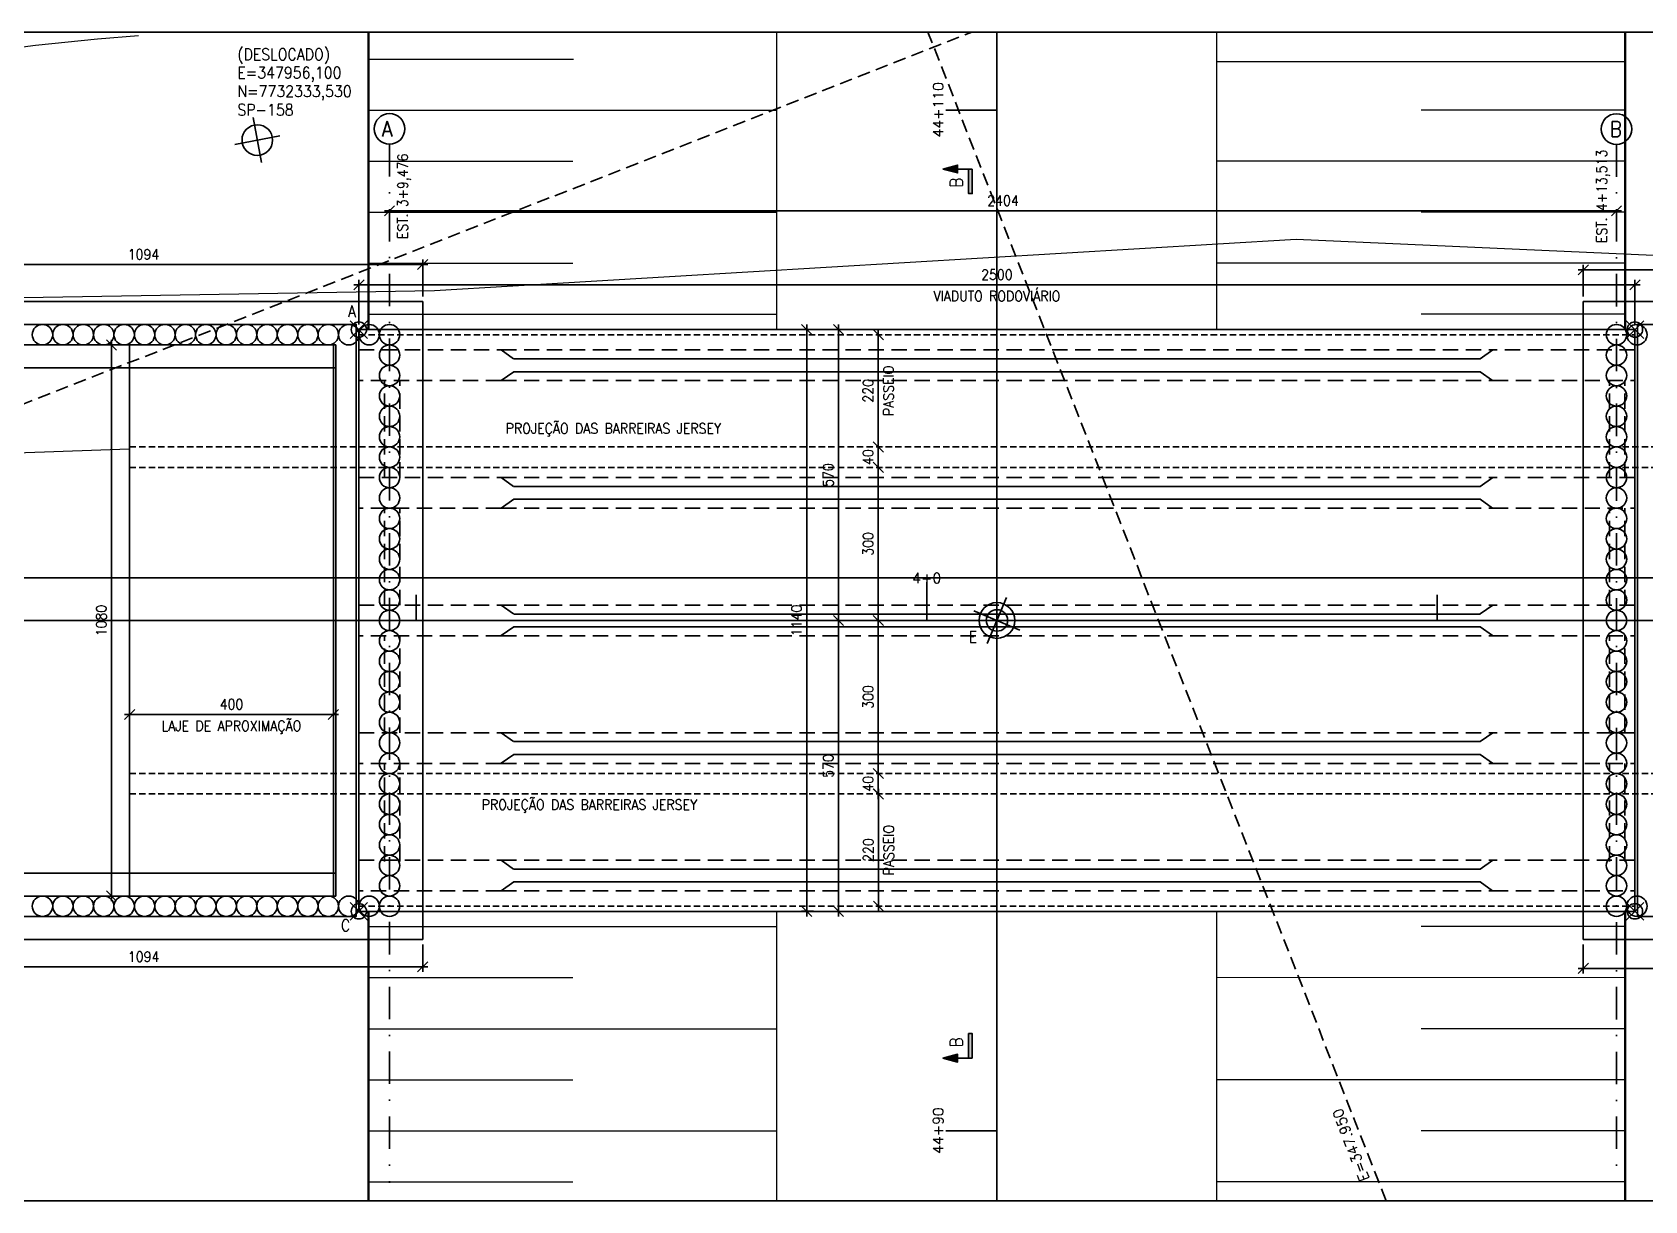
# Model space of a CAD drawing. Header units: millimetres. Extents: x 2500 to 83100, y 8270 to 58400.
# Drawn here: x 22981 to 54573, y 35502 to 58400 of the extents above; entities that cross this region are included whole.
import ezdxf
from ezdxf.enums import TextEntityAlignment as Align

# ---------------------------------------------------------------- set-up
doc = ezdxf.new("R2010")
doc.units = ezdxf.units.MM
for name, pattern in [('CONTINUO', [0]), ('DASHDOT', [25.4, 12.7, -6.35, 0, -6.35]), ('DASHED2', [0.375, 0.25, -0.125])]:
    doc.linetypes.add(name, pattern=pattern)
for name, color, linetype in [('04', 4, 'Continuous'), ('07', 7, 'Continuous'), ('08', 8, 'Continuous'), ('aux_lines', 30, 'Continuous'), ('BEST', 2, 'Continuous'), ('BFE', 7, 'Continuous'), ('Cortes_05', 5, 'Continuous'), ('COTAS_07', 7, 'Continuous'), ('Eixo_04', 4, 'Continuous'), ('Eixo_05', 5, 'Continuous'), ('Eixo_08', 8, 'Continuous'), ('EST-CONC_04', 4, 'Continuous'), ('EST-CONC_05', 5, 'Continuous'), ('ESTACAS_08', 8, 'Continuous'), ('Locação_03', 3, 'Continuous'), ('MISCELANEAID_03', 3, 'Continuous'), ('Notas_03', 3, 'Continuous'), ('R-100', 4, 'Continuous'), ('SPT_04', 4, 'Continuous'), ('SPT_05', 5, 'Continuous'), ('VMA', 8, 'Continuous'), ('VR80', 2, 'Continuous')]:
    doc.layers.add(name, color=color, linetype=linetype)
for name, color, linetype, lineweight in [('BBOP', 7, 'Continuous', 20), ('BCO', 3, 'Continuous', 30), ('BHARCO', 8, 'Continuous', 9), ('VCAES', 36, 'Continuous', 20), ('VCI_MDT_VFLS', 8, 'Continuous', 15)]:
    doc.layers.add(name, color=color, linetype=linetype, lineweight=lineweight)
doc.styles.add('R 1.20 (1-75)', font='romans.shx', dxfattribs={"width": 0.9, "height": 180})
doc.styles.add('R 1.5 (1-100)', font='romans.shx', dxfattribs={"width": 0.9, "height": 300})
doc.styles.add('R 1.50 (1-75)', font='romans.shx', dxfattribs={"width": 0.9, "height": 225})
doc.styles.add('R100', font='simplex.shx', dxfattribs={"height": 2.5})
doc.styles.add('R80', font='simplex.shx')
doc.styles.add('Romans', font='romans.shx', dxfattribs={"width": 0.9, "height": 200})
doc.dimstyles.new('C 1-100 (1-100)', dxfattribs={"dimscale": 100, "dimtxt": 200, "dimasz": 2, "dimexe": 1, "dimexo": 1, "dimgap": 1, "dimtad": 1, "dimdec": 0, "dimlfac": 0.1, "dimzin": 0, "dimdsep": 46, "dimtxsty": 'Romans', "dimblk1": 'OBLIQUE', "dimblk2": 'OBLIQUE', "dimsah": 1, "dimcen": 2, "dimdle": 1, "dimclrd": 7, "dimclre": 7, "dimclrt": 2, "dimazin": 2, "dimtfac": 1, "dimtdec": 0, "dimtmove": 0, "dimatfit": 3, "dimfxl": 0, "dimfrac": 1, "dimarcsym": 0})

# ---------------------------------------------------------------- blocks, each defined once
blk = doc.blocks.new('A$C75914521')
at = {"layer": '08', "color": 252, "linetype": 'DASHED2', "ltscale": 1200}
for p, q in [((-1251, -1600), (-1251, -900)), ((-1251, -4100), (-1251, -3400)), ((-1251, -6600), (-1251, -5900)), ((-1251, -9100), (-1251, -8400)), ((-1251, -11600), (-1251, -10900))]:
    blk.add_line(p, q, dxfattribs=at)
at = {"layer": '08', "linetype": 'DASHED2', "ltscale": 1200}
for p, q in [((1534, -950), (-1251, -950)), ((-1251, -950), (-1251, -1550)), ((1784, -1125), (1534, -950)), ((20964, -950), (1534, -950)), ((20714, -1125), (20964, -950)), ((20964, -950), (23749, -950)), ((23749, -950), (23749, -1550)), ((-1251, -1550), (1534, -1550)), ((-1051, -1525), (-1051, -3450)), ((-751, -1525), (-751, -3450)), ((1534, -1550), (1784, -1375)), ((20964, -1550), (1534, -1550)), ((20964, -1550), (20714, -1375)), ((23749, -1550), (20964, -1550)), ((22949, -1525), (22949, -3450)), ((23249, -1525), (23249, -3450)), ((1534, -3450), (-1251, -3450)), ((-1251, -3450), (-1251, -4050)), ((1784, -3625), (1534, -3450)), ((20964, -3450), (1534, -3450)), ((20714, -3625), (20964, -3450)), ((20964, -3450), (23749, -3450)), ((23749, -3450), (23749, -4050)), ((-1251, -4050), (1534, -4050)), ((-1051, -4050), (-1051, -5950)), ((-751, -4050), (-751, -5950)), ((1534, -4050), (1784, -3875)), ((20964, -4050), (1534, -4050)), ((20964, -4050), (20714, -3875)), ((23749, -4050), (20964, -4050)), ((22949, -4050), (22949, -5950)), ((23249, -4050), (23249, -5950)), ((1534, -5950), (-1251, -5950)), ((-1251, -5950), (-1251, -6550)), ((1784, -6125), (1534, -5950)), ((20964, -5950), (1534, -5950)), ((20714, -6125), (20964, -5950)), ((20964, -5950), (23749, -5950)), ((23749, -5950), (23749, -6550)), ((-1251, -6550), (1534, -6550)), ((-1051, -6550), (-1051, -8450)), ((-751, -6550), (-751, -8450)), ((1534, -6550), (1784, -6375)), ((20964, -6550), (1534, -6550)), ((20964, -6550), (20714, -6375)), ((23749, -6550), (20964, -6550)), ((22949, -6550), (22949, -8450)), ((23249, -6550), (23249, -8450)), ((1534, -8450), (-1251, -8450)), ((-1251, -8450), (-1251, -9050)), ((1784, -8625), (1534, -8450)), ((20964, -8450), (1534, -8450)), ((20714, -8625), (20964, -8450)), ((20964, -8450), (23749, -8450)), ((23749, -8450), (23749, -9050)), ((-1251, -9050), (1534, -9050)), ((-1051, -9050), (-1051, -10950)), ((-751, -9050), (-751, -10950)), ((1534, -9050), (1784, -8875)), ((20964, -9050), (1534, -9050)), ((20964, -9050), (20714, -8875)), ((23749, -9050), (20964, -9050)), ((22949, -9050), (22949, -10950)), ((23249, -9050), (23249, -10950)), ((1534, -10950), (-1251, -10950)), ((-1251, -10950), (-1251, -11550)), ((1784, -11125), (1534, -10950)), ((20964, -10950), (1534, -10950)), ((20714, -11125), (20964, -10950)), ((20964, -10950), (23749, -10950)), ((23749, -10950), (23749, -11550)), ((-1251, -11550), (1534, -11550)), ((1534, -11550), (1784, -11375)), ((20964, -11550), (1534, -11550)), ((20964, -11550), (20714, -11375)), ((23749, -11550), (20964, -11550))]:
    blk.add_line(p, q, dxfattribs=at)
at = {"layer": '08', "linetype": 'Continuous', "ltscale": 1200}
for p, q in [((11249, -1125), (1784, -1125)), ((11249, -1125), (20714, -1125)), ((1784, -1375), (11249, -1375)), ((20714, -1375), (11249, -1375)), ((11249, -3625), (1784, -3625)), ((11249, -3625), (20714, -3625)), ((1784, -3875), (11249, -3875)), ((20714, -3875), (11249, -3875)), ((11249, -6125), (1784, -6125)), ((11249, -6125), (20714, -6125)), ((1784, -6375), (11249, -6375)), ((20714, -6375), (11249, -6375)), ((11249, -8625), (1784, -8625)), ((11249, -8625), (20714, -8625)), ((1784, -8875), (11249, -8875)), ((20714, -8875), (11249, -8875)), ((11249, -11125), (1784, -11125)), ((11249, -11125), (20714, -11125)), ((1784, -11375), (11249, -11375)), ((20714, -11375), (11249, -11375))]:
    blk.add_line(p, q, dxfattribs=at)
blk = doc.blocks.new('_Oblique')
at = {"color": 0, "linetype": 'ByBlock', "lineweight": -2}
blk.add_line((-0.5, -0.5), (0.5, 0.5), dxfattribs=at)
blk = doc.blocks.new('*D80')
at = {"layer": 'COTAS_07', "color": 7, "linetype": 'ByBlock', "lineweight": -2, "transparency": 16777216}
for p, q in [((19696, 40524), (19696, 39985)), ((30631, 40524), (30631, 39985)), ((19596, 40085), (30731, 40085))]:
    blk.add_line(p, q, dxfattribs=at)
at = {"layer": 'COTAS_07', "color": 7, "lineweight": -2, "transparency": 16777216, "xscale": 200, "yscale": 200, "zscale": 200, "rotation": 180}
blk.add_blockref('_Oblique', (19696, 40085), dxfattribs=at)
at = {"layer": 'COTAS_07', "color": 7, "lineweight": -2, "transparency": 16777216, "xscale": 200, "yscale": 200, "zscale": 200}
blk.add_blockref('_Oblique', (30631, 40085), dxfattribs=at)
at = {"layer": 'COTAS_07', "color": 2, "transparency": 16777216, "insert": (25164, 40285), "char_height": 200, "attachment_point": 5, "style": 'Romans'}
blk.add_mtext('1094', dxfattribs=at)
blk = doc.blocks.new('*D82')
at = {"layer": 'COTAS_07', "color": 7, "linetype": 'ByBlock', "lineweight": -2, "transparency": 16777216}
for p, q in [((19590, 53848), (30731, 53848)), ((19690, 53224), (19690, 53948)), ((30631, 53224), (30631, 53948))]:
    blk.add_line(p, q, dxfattribs=at)
at = {"layer": 'COTAS_07', "color": 7, "lineweight": -2, "transparency": 16777216, "xscale": 200, "yscale": 200, "zscale": 200, "rotation": 180}
blk.add_blockref('_Oblique', (19690, 53848), dxfattribs=at)
at = {"layer": 'COTAS_07', "color": 7, "lineweight": -2, "transparency": 16777216, "xscale": 200, "yscale": 200, "zscale": 200}
blk.add_blockref('_Oblique', (30631, 53848), dxfattribs=at)
at = {"layer": 'COTAS_07', "color": 2, "transparency": 16777216, "insert": (25161, 54048), "char_height": 200, "attachment_point": 5, "style": 'Romans'}
blk.add_mtext('1094', dxfattribs=at)
blk = doc.blocks.new('*D83')
at = {"layer": 'COTAS_07', "color": 7, "linetype": 'ByBlock', "lineweight": -2, "transparency": 16777216}
for p, q in [((53369, 40524), (53369, 39956)), ((61070, 40524), (61070, 39956)), ((53269, 40056), (61170, 40056))]:
    blk.add_line(p, q, dxfattribs=at)
at = {"layer": 'COTAS_07', "color": 7, "lineweight": -2, "transparency": 16777216, "xscale": 200, "yscale": 200, "zscale": 200, "rotation": 180}
blk.add_blockref('_Oblique', (53369, 40056), dxfattribs=at)
at = {"layer": 'COTAS_07', "color": 7, "lineweight": -2, "transparency": 16777216, "xscale": 200, "yscale": 200, "zscale": 200}
blk.add_blockref('_Oblique', (61070, 40056), dxfattribs=at)
at = {"layer": 'COTAS_07', "color": 2, "transparency": 16777216, "insert": (57219, 40256), "char_height": 200, "attachment_point": 5, "style": 'Romans'}
blk.add_mtext('770', dxfattribs=at)
blk = doc.blocks.new('*D85')
at = {"layer": 'COTAS_07', "color": 7, "linetype": 'ByBlock', "lineweight": -2, "transparency": 16777216}
for p, q in [((53269, 53743), (61170, 53743)), ((53369, 53224), (53369, 53843)), ((61070, 53224), (61070, 53843))]:
    blk.add_line(p, q, dxfattribs=at)
at = {"layer": 'COTAS_07', "color": 7, "lineweight": -2, "transparency": 16777216, "xscale": 200, "yscale": 200, "zscale": 200, "rotation": 180}
blk.add_blockref('_Oblique', (53369, 53743), dxfattribs=at)
at = {"layer": 'COTAS_07', "color": 7, "lineweight": -2, "transparency": 16777216, "xscale": 200, "yscale": 200, "zscale": 200}
blk.add_blockref('_Oblique', (61070, 53743), dxfattribs=at)
at = {"layer": 'COTAS_07', "color": 2, "transparency": 16777216, "insert": (57219, 53943), "char_height": 200, "attachment_point": 5, "style": 'Romans'}
blk.add_mtext('770', dxfattribs=at)
blk = doc.blocks.new('*D59')
at = {"layer": 'COTAS_07', "color": 7, "linetype": 'ByBlock', "lineweight": -2, "transparency": 16777216}
for p, q in [((38288, 52574), (38055, 52574)), ((38155, 52674), (38155, 41074)), ((38288, 41174), (38055, 41174))]:
    blk.add_line(p, q, dxfattribs=at)
at = {"layer": 'COTAS_07', "color": 7, "lineweight": -2, "transparency": 16777216, "xscale": 200, "yscale": 200, "zscale": 200}
for p, rotation in [((38155, 52574), 90), ((38155, 41174), 270)]:
    blk.add_blockref('_Oblique', p, dxfattribs=dict(at, rotation=rotation))
at = {"layer": 'COTAS_07', "color": 2, "transparency": 16777216, "insert": (37955, 46874), "char_height": 200, "attachment_point": 5, "rotation": 90, "style": 'Romans'}
blk.add_mtext('1140', dxfattribs=at)
blk = doc.blocks.new('*D87')
at = {"layer": 'COTAS_07', "color": 7, "linetype": 'ByBlock', "lineweight": -2, "transparency": 16777216}
for p, q in [((39557, 52574), (39557, 50174)), ((39657, 52474), (39657, 52474)), ((39657, 50274), (39657, 50274))]:
    blk.add_line(p, q, dxfattribs=at)
at = {"layer": 'COTAS_07', "color": 7, "lineweight": -2, "transparency": 16777216, "xscale": 200, "yscale": 200, "zscale": 200}
for p, rotation in [((39557, 52474), 90), ((39557, 50274), 270)]:
    blk.add_blockref('_Oblique', p, dxfattribs=dict(at, rotation=rotation))
at = {"layer": 'COTAS_07', "color": 2, "transparency": 16777216, "char_height": 200, "attachment_point": 5, "rotation": 90, "style": 'Romans'}
for s, insert in [('PASSEIO', (39757, 51374)), ('220', (39357, 51374))]:
    blk.add_mtext(s, dxfattribs=dict(at, insert=insert))
blk = doc.blocks.new('*D88')
at = {"layer": 'COTAS_07', "color": 7, "linetype": 'ByBlock', "lineweight": -2, "transparency": 16777216}
for p, q in [((39557, 49974), (39557, 46773)), ((39657, 49874), (39657, 49874)), ((39657, 46873), (39657, 46873))]:
    blk.add_line(p, q, dxfattribs=at)
at = {"layer": 'COTAS_07', "color": 7, "lineweight": -2, "transparency": 16777216, "xscale": 200, "yscale": 200, "zscale": 200}
for p, rotation in [((39557, 49874), 90), ((39557, 46873), 270)]:
    blk.add_blockref('_Oblique', p, dxfattribs=dict(at, rotation=rotation))
at = {"layer": 'COTAS_07', "color": 2, "transparency": 16777216, "insert": (39357, 48373), "char_height": 200, "attachment_point": 5, "rotation": 90, "style": 'Romans'}
blk.add_mtext('300', dxfattribs=at)
blk = doc.blocks.new('*D89')
at = {"layer": 'COTAS_07', "color": 7, "linetype": 'ByBlock', "lineweight": -2, "transparency": 16777216}
for p, q in [((39557, 46973), (39557, 43774)), ((39657, 46873), (39657, 46873)), ((39461, 43874), (39457, 43874))]:
    blk.add_line(p, q, dxfattribs=at)
at = {"layer": 'COTAS_07', "color": 7, "lineweight": -2, "transparency": 16777216, "xscale": 200, "yscale": 200, "zscale": 200}
for p, rotation in [((39557, 46873), 90), ((39557, 43874), 270)]:
    blk.add_blockref('_Oblique', p, dxfattribs=dict(at, rotation=rotation))
at = {"layer": 'COTAS_07', "color": 2, "transparency": 16777216, "insert": (39357, 45373), "char_height": 200, "attachment_point": 5, "rotation": 90, "style": 'Romans'}
blk.add_mtext('300', dxfattribs=at)
blk = doc.blocks.new('*D90')
at = {"layer": 'COTAS_07', "color": 7, "linetype": 'ByBlock', "lineweight": -2, "transparency": 16777216}
for p, q in [((39561, 43574), (39561, 41174)), ((39661, 43474), (39661, 43474)), ((39657, 41274), (39661, 41274))]:
    blk.add_line(p, q, dxfattribs=at)
at = {"layer": 'COTAS_07', "color": 7, "lineweight": -2, "transparency": 16777216, "xscale": 200, "yscale": 200, "zscale": 200}
for p, rotation in [((39561, 43474), 90), ((39561, 41274), 270)]:
    blk.add_blockref('_Oblique', p, dxfattribs=dict(at, rotation=rotation))
at = {"layer": 'COTAS_07', "color": 2, "transparency": 16777216, "char_height": 200, "attachment_point": 5, "rotation": 90, "style": 'Romans'}
for s, insert in [('PASSEIO', (39761, 42374)), ('220', (39361, 42374))]:
    blk.add_mtext(s, dxfattribs=dict(at, insert=insert))
blk = doc.blocks.new('*D60')
at = {"layer": 'COTAS_07', "color": 7, "linetype": 'ByBlock', "lineweight": -2, "transparency": 16777216}
for p, q in [((39557, 43974), (39557, 43374)), ((39657, 43874), (39657, 43874)), ((39657, 43474), (39657, 43474))]:
    blk.add_line(p, q, dxfattribs=at)
at = {"layer": 'COTAS_07', "color": 7, "lineweight": -2, "transparency": 16777216, "xscale": 200, "yscale": 200, "zscale": 200}
for p, rotation in [((39557, 43874), 90), ((39557, 43474), 270)]:
    blk.add_blockref('_Oblique', p, dxfattribs=dict(at, rotation=rotation))
at = {"layer": 'COTAS_07', "color": 2, "transparency": 16777216, "insert": (39357, 43674), "char_height": 200, "attachment_point": 5, "rotation": 90, "style": 'Romans'}
blk.add_mtext('40', dxfattribs=at)
blk = doc.blocks.new('*D61')
at = {"layer": 'COTAS_07', "color": 7, "linetype": 'ByBlock', "lineweight": -2, "transparency": 16777216}
for p, q in [((39457, 50274), (39457, 50274)), ((39557, 50374), (39557, 49774)), ((39457, 49874), (39457, 49874))]:
    blk.add_line(p, q, dxfattribs=at)
at = {"layer": 'COTAS_07', "color": 7, "lineweight": -2, "transparency": 16777216, "xscale": 200, "yscale": 200, "zscale": 200}
for p, rotation in [((39557, 50274), 90), ((39557, 49874), 270)]:
    blk.add_blockref('_Oblique', p, dxfattribs=dict(at, rotation=rotation))
at = {"layer": 'COTAS_07', "color": 2, "transparency": 16777216, "insert": (39357, 50074), "char_height": 200, "attachment_point": 5, "rotation": 90, "style": 'Romans'}
blk.add_mtext('40', dxfattribs=at)
blk = doc.blocks.new('*D91')
at = {"layer": 'COTAS_07', "color": 7, "linetype": 'ByBlock', "lineweight": -2, "transparency": 16777216}
for p, q in [((38776, 52674), (38776, 46773)), ((38876, 52574), (38876, 52574)), ((38876, 46873), (38876, 46873))]:
    blk.add_line(p, q, dxfattribs=at)
at = {"layer": 'COTAS_07', "color": 7, "lineweight": -2, "transparency": 16777216, "xscale": 200, "yscale": 200, "zscale": 200}
for p, rotation in [((38776, 52574), 90), ((38776, 46873), 270)]:
    blk.add_blockref('_Oblique', p, dxfattribs=dict(at, rotation=rotation))
at = {"layer": 'COTAS_07', "color": 2, "transparency": 16777216, "insert": (38576, 49723), "char_height": 200, "attachment_point": 5, "rotation": 90, "style": 'Romans'}
blk.add_mtext('570', dxfattribs=at)
blk = doc.blocks.new('*D92')
at = {"layer": 'COTAS_07', "color": 7, "linetype": 'ByBlock', "lineweight": -2, "transparency": 16777216}
for p, q in [((38776, 46973), (38776, 41074)), ((38876, 46873), (38876, 46873)), ((38876, 41174), (38876, 41174))]:
    blk.add_line(p, q, dxfattribs=at)
at = {"layer": 'COTAS_07', "color": 7, "lineweight": -2, "transparency": 16777216, "xscale": 200, "yscale": 200, "zscale": 200}
for p, rotation in [((38776, 46873), 90), ((38776, 41174), 270)]:
    blk.add_blockref('_Oblique', p, dxfattribs=dict(at, rotation=rotation))
at = {"layer": 'COTAS_07', "color": 2, "transparency": 16777216, "insert": (38576, 44023), "char_height": 200, "attachment_point": 5, "rotation": 90, "style": 'Romans'}
blk.add_mtext('570', dxfattribs=at)
blk = doc.blocks.new('*U21')
at = {"layer": 'Cortes_05'}
h = blk.add_hatch(color=256, dxfattribs=at)
h.dxf.hatch_style = 1
h.paths.add_polyline_path([(270, 300), (126, 339), (126, 261)])
h = blk.add_hatch(color=256, dxfattribs=at)
h.dxf.hatch_style = 1
h.paths.add_polyline_path([(18, 300), (-18, 300), (-18, 60), (18, 60)])
h = blk.add_hatch(color=256, dxfattribs=at)
h.dxf.hatch_style = 1
h.paths.add_polyline_path([(18, -8411), (-18, -8411), (-18, -8171), (18, -8171)])
h = blk.add_hatch(color=256, dxfattribs=at)
h.dxf.hatch_style = 1
h.paths.add_polyline_path([(270, -8411), (126, -8450), (126, -8373)])
for p, q in [((18, 300), (126, 300)), ((18, -8411), (126, -8411))]:
    blk.add_line(p, q, dxfattribs=at)
for points in [[(270, 300), (126, 261), (126, 339)], [(-18, 300), (-18, 60), (18, 60), (18, 300)], [(-18, -8411), (-18, -8171), (18, -8171), (18, -8411)], [(270, -8411), (126, -8373), (126, -8450)]]:
    blk.add_lwpolyline(points, close=True, dxfattribs=at)
at = {"layer": 'Cortes_05', "style": 'R 1.20 (1-75)', "width": 0.9, "flags": 12}
for tag, rotation, p in [('M', 272.2143, (138, 144)), ('S', 270.5572, (138, -8279))]:
    blk.add_attdef(tag, text='', height=120, rotation=rotation, dxfattribs=at).set_placement(p, align=Align.MIDDLE_CENTER)
blk = doc.blocks.new('*D62')
at = {"layer": 'COTAS_07', "color": 7, "linetype": 'ByBlock', "lineweight": -2, "transparency": 16777216}
for p, q in [((29981, 55001), (29981, 55001)), ((54119, 54901), (29881, 54901))]:
    blk.add_line(p, q, dxfattribs=at)
at = {"layer": 'COTAS_07', "color": 7, "lineweight": -2, "transparency": 16777216, "xscale": 200, "yscale": 200, "zscale": 200, "rotation": 180}
blk.add_blockref('_Oblique', (29981, 54901), dxfattribs=at)
at = {"layer": 'COTAS_07', "color": 7, "lineweight": -2, "transparency": 16777216, "xscale": 200, "yscale": 200, "zscale": 200}
blk.add_blockref('_Oblique', (54019, 54901), dxfattribs=at)
at = {"layer": 'COTAS_07', "color": 2, "transparency": 16777216, "insert": (42000, 55101), "char_height": 200, "attachment_point": 5, "style": 'Romans'}
blk.add_mtext('2404', dxfattribs=at)
blk = doc.blocks.new('*D63')
at = {"layer": 'COTAS_07', "color": 7, "linetype": 'ByBlock', "lineweight": -2, "transparency": 16777216}
for p, q in [((29281, 53450), (54481, 53450)), ((29381, 52674), (29381, 53550)), ((54381, 52674), (54381, 53550))]:
    blk.add_line(p, q, dxfattribs=at)
at = {"layer": 'COTAS_07', "color": 7, "lineweight": -2, "transparency": 16777216, "xscale": 200, "yscale": 200, "zscale": 200, "rotation": 180}
blk.add_blockref('_Oblique', (29381, 53450), dxfattribs=at)
at = {"layer": 'COTAS_07', "color": 7, "lineweight": -2, "transparency": 16777216, "xscale": 200, "yscale": 200, "zscale": 200}
blk.add_blockref('_Oblique', (54381, 53450), dxfattribs=at)
at = {"layer": 'COTAS_07', "color": 2, "transparency": 16777216, "char_height": 200, "attachment_point": 5, "style": 'Romans'}
for s, insert in [('2500', (41881, 53650)), ('VIADUTO RODOVIÁRIO', (41881, 53231))]:
    blk.add_mtext(s, dxfattribs=dict(at, insert=insert))
blk = doc.blocks.new('*D93')
at = {"layer": 'COTAS_07', "color": 7, "linetype": 'ByBlock', "lineweight": -2, "transparency": 16777216}
for p, q in [((24788, 45031), (28981, 45031)), ((24888, 44966), (24888, 44931)), ((28881, 44966), (28881, 44931))]:
    blk.add_line(p, q, dxfattribs=at)
at = {"layer": 'COTAS_07', "color": 7, "lineweight": -2, "transparency": 16777216, "xscale": 200, "yscale": 200, "zscale": 200, "rotation": 180}
blk.add_blockref('_Oblique', (24888, 45031), dxfattribs=at)
at = {"layer": 'COTAS_07', "color": 7, "lineweight": -2, "transparency": 16777216, "xscale": 200, "yscale": 200, "zscale": 200}
blk.add_blockref('_Oblique', (28881, 45031), dxfattribs=at)
at = {"layer": 'COTAS_07', "color": 2, "transparency": 16777216, "char_height": 200, "attachment_point": 5, "style": 'Romans'}
for s, insert in [('400', (26884, 45231)), ('LAJE DE APROXIMAÇÃO', (26884, 44778))]:
    blk.add_mtext(s, dxfattribs=dict(at, insert=insert))
blk = doc.blocks.new('*D97')
at = {"layer": 'COTAS_07', "color": 7, "linetype": 'ByBlock', "lineweight": -2, "transparency": 16777216}
for p, q in [((24788, 52272), (24434, 52272)), ((24534, 41372), (24534, 52372)), ((24788, 41472), (24434, 41472))]:
    blk.add_line(p, q, dxfattribs=at)
at = {"layer": 'COTAS_07', "color": 7, "lineweight": -2, "transparency": 16777216, "xscale": 200, "yscale": 200, "zscale": 200}
for p, rotation in [((24534, 52272), 90), ((24534, 41472), 270)]:
    blk.add_blockref('_Oblique', p, dxfattribs=dict(at, rotation=rotation))
at = {"layer": 'COTAS_07', "color": 2, "transparency": 16777216, "insert": (24334, 46872), "char_height": 200, "attachment_point": 5, "rotation": 90, "style": 'Romans'}
blk.add_mtext('1080', dxfattribs=at)

msp = doc.modelspace()

# ---------------------------------------------------------------- linework, layer by layer
at = {"layer": '07', "linetype": 'DASHED2', "ltscale": 500, "elevation": 28000}
for points in [[(29380.6, 52473.5), (54380.6, 52473.5)], [(24888.1, 50273.5), (58880, 50273.5)], [(24888.1, 49873.5), (58880, 49873.5)], [(24888.1, 43873.5), (58880, 43873.5)], [(24888.1, 43473.5), (58880, 43473.5)], [(29380.6, 41273.5), (54380.6, 41273.5)]]:
    msp.add_lwpolyline(points, dxfattribs=at)
at = {"layer": 'aux_lines'}
msp.add_xline((63537.8, 47706.2), (1, 0), dxfattribs=at)
at = {"layer": 'BBOP', "elevation": 28000}
for points in [[(37571.6, 52573.5), (37571.8, 56874), (37571.8, 58400)], [(46189.6, 52573.5), (46189.8, 56873.8), (46189.8, 58400)], [(37571.2, 35502), (37571.2, 36874), (37571.4, 41173.5)], [(46189.2, 35502), (46189.2, 36873.8), (46189.4, 41173.5)]]:
    msp.add_lwpolyline(points, dxfattribs=at)
at = {"layer": 'BCO', "color": 3, "linetype": 'Continuous', "lineweight": 40, "elevation": 28000}
for points in [[(29571.6, 52573.5), (29571.8, 58400)], [(54189.6, 52573.5), (54189.8, 58400)], [(29571.2, 35502), (29571.2, 36874.2), (29571.4, 41173.5)], [(54189.2, 35502), (54189.2, 36873.5), (54189.4, 41173.5)]]:
    msp.add_lwpolyline(points, dxfattribs=at)
at = {"layer": 'BEST'}
for p, q in [((41880.8, 56873.9, 28000), (40880.8, 56873.9, 28000)), ((40505.4, 47623.3, 28000), (40505.4, 46873.3, 28000)), ((30505.4, 46872.8, 28000), (30505.4, 47372.8, 28000)), ((50505.4, 46872.8, 28000), (50505.4, 47372.8, 28000)), ((40380.5, 46873.9, 28000), (41880.5, 46873.9, 28000)), ((41880.2, 36873.9, 28000), (40880.2, 36873.9, 28000))]:
    msp.add_line(p, q, dxfattribs=at)
at = {"layer": 'BFE', "color": 0, "linetype": 'CONTINUO', "elevation": 28000, "flags": 128}
for points in [[(41880.2, 35502), (41880.8, 58400)], [(2500, 46872.8), (83100, 46872.8)]]:
    msp.add_lwpolyline(points, dxfattribs=at)
at = {"layer": 'BHARCO'}
for p, q in [((29582.9, 57874.2, 72188.7), (33582.9, 57874.1, 68188.7)), ((54189.8, 57822.5, 113066.9), (46189.8, 57822.7, 105066.9)), ((29571.8, 56874.2, 72196.1), (37571.8, 56874, 64196.1)), ((54189.8, 56873.5, 72196.1), (50189.8, 56873.7, 68196.1)), ((54189.8, 56873.5, 72196.1), (50189.8, 56873.7, 68196.1)), ((29571.7, 55874.2, 72192.4), (33571.7, 55874.1, 68192.4)), ((54189.7, 55873.5, 72192.4), (46189.7, 55873.8, 64192.4)), ((29571.7, 54874.2, 72188.7), (37571.7, 54874, 64188.7)), ((54189.7, 54873.5, 72188.7), (50189.7, 54873.7, 68188.7)), ((29571.7, 53874.2, 72185), (33571.7, 53874.1, 68185)), ((54189.7, 53873.5, 72185), (46189.7, 53873.8, 64185)), ((29571.7, 52874.2, 72181.3), (37571.7, 52874, 64181.3)), ((54189.7, 52873.5, 72181.3), (50189.7, 52873.7, 68181.3)), ((29571.5, 46874.2, 72159.1), (37571.5, 46874, 64159.1)), ((54189.5, 46873.5, 72159.1), (50189.5, 46873.7, 68159.1)), ((29571.3, 40874.2, 72136.9), (37571.3, 40874, 64136.9)), ((54189.3, 40873.5, 72136.9), (50189.3, 40873.7, 68136.9)), ((29571.3, 39874.2, 72133.2), (33571.3, 39874.1, 68133.2)), ((54189.3, 39873.5, 72133.2), (46189.3, 39873.8, 64133.2)), ((29571.3, 38874.2, 72129.5), (37571.3, 38874, 64129.5)), ((54189.3, 38873.5, 72129.5), (50189.3, 38873.7, 68129.5)), ((29571.3, 37874.2, 72125.8), (33571.3, 37874.1, 68125.8)), ((54189.3, 37873.5, 72125.8), (46189.3, 37873.8, 64125.8)), ((29571.2, 36874.2, 72122.1), (37571.2, 36874, 64122.1)), ((54189.2, 36873.5, 72122.1), (50189.2, 36873.7, 68122.1)), ((29571.2, 35874.2, 72118.4), (33571.2, 35874.1, 68118.4)), ((54189.2, 35873.5, 72118.4), (46189.2, 35873.8, 64118.4))]:
    msp.add_line(p, q, dxfattribs=at)
at = {"layer": 'Eixo_04'}
for centre in [(29981.5, 56506.4, 28000), (54018.9, 56503.1, 28000)]:
    msp.add_circle(centre, 300, dxfattribs=at)
at = {"layer": 'Eixo_08', "linetype": 'DASHDOT', "ltscale": 50}
for p, q in [((29981.5, 56206.4, 28000), (29981.5, 35854.6, 28000)), ((54018.9, 56203.1, 28000), (54018.9, 35874, 28000))]:
    msp.add_line(p, q, dxfattribs=at)
at = {"layer": 'EST-CONC_04'}
for p, q in [((29330.6, 52673.5, 28000), (28930.6, 52673.5, 28000)), ((29330.6, 41073.5, 28000), (29330.6, 52673.5, 28000)), ((54430.6, 52673.5, 28000), (54830.6, 52673.5, 28000)), ((54430.6, 41073.5, 28000), (54430.6, 52673.5, 28000)), ((28930.6, 52273.5, 28000), (28930.6, 41473.5, 28000)), ((28930.6, 41073.5, 28000), (29330.6, 41073.5, 28000)), ((54830.6, 41073.5, 28000), (54430.6, 41073.5, 28000)), ((30631.5, 40623.5, 28000), (28481.5, 40623.5, 28000))]:
    msp.add_line(p, q, dxfattribs=at)
at = {"layer": 'EST-CONC_04', "elevation": 28000}
for points in [[(28481.5, 40623.5), (19696.5, 40623.5), (19696.5, 41923.5), (28931.5, 41923.5), (28931.5, 51823.5), (19690.2, 51823.5), (19690.2, 53123.5), (30631.5, 53123.5), (30631.5, 40623.5)], [(53368.9, 40623.5), (61069.7, 40623.5), (61069.7, 41923.9), (54829.7, 41923.1), (54829.7, 51822.8), (61069.7, 51823.5), (61069.7, 53123.5), (53368.9, 53123.5), (53368.9, 40623.5)], [(28930.6, 52673.5), (17768.5, 52673.5)], [(28930.6, 52673.5), (29330.6, 52673.5), (29330.6, 41073.5), (28930.6, 41073.5)], [(54830.6, 52673.5), (54430.6, 52673.5), (54430.6, 41073.5), (54830.6, 41073.5)], [(28930.6, 52273.5), (17768.5, 52273.5)], [(28930.6, 41473.5), (28930.6, 52273.5)], [(28930.6, 41473.5), (16620.6, 41473.5)], [(28930.6, 41073.5), (16620.6, 41073.5)]]:
    msp.add_lwpolyline(points, dxfattribs=at)
at = {"layer": 'EST-CONC_05'}
for points, elevation in [([(54380.6, 41173.5), (29380.6, 41173.5), (29380.6, 52573.5), (54380.6, 52573.5)], 28000), ([(24888.1, 52272.3), (28880.7, 52272.3), (28880.7, 41472.3), (24888.1, 41472.3)], 30615.2)]:
    msp.add_lwpolyline(points, close=True, dxfattribs=dict(at, elevation=elevation))
at = {"layer": 'ESTACAS_08'}
for centre in [(23181.5, 52473.5, 28000), (23581.5, 52473.5, 28000), (23981.5, 52473.5, 28000), (24381.5, 52473.5, 28000), (24781.5, 52473.5, 28000), (25181.5, 52473.5, 28000), (25581.5, 52473.5, 28000), (25981.5, 52473.5, 28000), (26381.5, 52473.5, 28000), (26781.5, 52473.5, 28000), (27181.5, 52473.5, 28000), (27581.5, 52473.5, 28000), (27981.5, 52473.5, 28000), (28381.5, 52473.5, 28000), (28781.5, 52473.5, 28000), (29181.5, 52473.5, 28000), (29581.5, 52473.5, 28000), (29981.5, 52473.5, 28000), (54018.9, 52473.5, 28000), (54418.9, 52473.5, 28000), (29981.5, 52073.5, 28000), (54018.9, 52073.5, 28000), (29981.5, 51673.5, 28000), (54018.9, 51673.5, 28000), (29981.5, 51273.5, 28000), (54018.9, 51273.5, 28000), (29981.5, 50873.5, 28000), (54018.9, 50873.5, 28000), (29981.5, 50473.5, 28000), (54018.9, 50473.5, 28000), (29981.5, 50073.5, 28000), (54018.9, 50073.5, 28000), (29981.5, 49673.5, 28000), (54018.9, 49673.5, 28000), (29981.5, 49273.5, 28000), (54018.9, 49273.5, 28000), (29981.5, 48873.5, 28000), (54018.9, 48873.5, 28000), (29981.5, 48473.5, 28000), (54018.9, 48473.5, 28000), (29981.5, 48073.5, 28000), (54018.9, 48073.5, 28000), (29981.5, 47673.5, 28000), (54018.9, 47673.5, 28000), (29981.5, 47273.5, 28000), (54018.9, 47273.5, 28000), (29981.5, 46873.5, 28000), (54018.9, 46873.5, 28000), (29981.5, 46473.5, 28000), (54018.9, 46473.5, 28000), (29981.5, 46073.5, 28000), (54018.9, 46073.5, 28000), (29981.5, 45673.5, 28000), (54018.9, 45673.5, 28000), (29981.5, 45273.5, 28000), (54018.9, 45273.5, 28000), (29981.5, 44873.5, 28000), (54018.9, 44873.5, 28000), (29981.5, 44473.5, 28000), (54018.9, 44473.5, 28000), (29981.5, 44073.5, 28000), (54018.9, 44073.5, 28000), (29981.5, 43673.5, 28000), (54018.9, 43673.5, 28000), (29981.5, 43273.5, 28000), (54018.9, 43273.5, 28000), (29981.5, 42873.5, 28000), (54018.9, 42873.5, 28000), (29981.5, 42473.5, 28000), (54018.9, 42473.5, 28000), (29981.5, 42073.5, 28000), (54018.9, 42073.5, 28000), (29981.5, 41673.5, 28000), (54018.9, 41673.5, 28000), (23181.5, 41273.5, 28000), (23581.5, 41273.5, 28000), (23981.5, 41273.5, 28000), (24381.5, 41273.5, 28000), (24781.5, 41273.5, 28000), (25181.5, 41273.5, 28000), (25581.5, 41273.5, 28000), (25981.5, 41273.5, 28000), (26381.5, 41273.5, 28000), (26781.5, 41273.5, 28000), (27181.5, 41273.5, 28000), (27581.5, 41273.5, 28000), (27981.5, 41273.5, 28000), (28381.5, 41273.5, 28000), (28781.5, 41273.5, 28000), (29181.5, 41273.5, 28000), (29581.5, 41273.5, 28000), (29981.5, 41273.5, 28000), (54018.9, 41273.5, 28000), (54418.9, 41273.5, 28000)]:
    msp.add_circle(centre, 200, dxfattribs=at)
at = {"layer": 'Locação_03'}
for p, q in [((29552.3, 52401.9, 28000), (29209, 52745.2, 28000)), ((29552.3, 52745.2, 28000), (29209, 52401.9, 28000)), ((54552.3, 52401.9, 28000), (54209, 52745.2, 28000)), ((54552.3, 52745.2, 28000), (54209, 52401.9, 28000)), ((42069.4, 47324.9, 28000), (41691.6, 46420.6, 28000)), ((41428.4, 47061.7, 28000), (42332.6, 46683.8, 28000)), ((29552.3, 41001.9, 28000), (29209, 41345.2, 28000)), ((29552.3, 41345.2, 28000), (29209, 41001.9, 28000)), ((54552.3, 41001.9, 28000), (54209, 41345.2, 28000)), ((54552.3, 41345.2, 28000), (54209, 41001.9, 28000))]:
    msp.add_line(p, q, dxfattribs=at)
for centre, radius in [((29380.6, 52573.5, 28000), 150), ((54380.6, 52573.5, 28000), 150), ((41880.5, 46872.8, 28000), 350), ((41880.5, 46872.8, 28000), 210), ((29380.6, 41173.5, 28000), 150), ((54380.6, 41173.5, 28000), 150)]:
    msp.add_circle(centre, radius, dxfattribs=at)
at = {"layer": 'MISCELANEAID_03', "elevation": 30463.4}
msp.add_lwpolyline([(83100, 58400), (2500, 58400), (2500, 35502), (83100, 35502)], close=True, dxfattribs=at)
at = {"layer": 'SPT_05'}
for p, q in [((27475.4, 55845.1, 28000), (27306.7, 56729.2, 28000)), ((26949, 56202.8, 28000), (27833.1, 56371.5, 28000))]:
    msp.add_line(p, q, dxfattribs=at)
msp.add_circle((27391, 56287.1, 28000), 300, dxfattribs=at)
at = {"layer": 'VCAES', "elevation": 28000}
for points in [[(83100, 48365.5), (76540.4, 50735.3), (63497.1, 53634), (47741.8, 54338.3), (30859.8, 53335.5), (14755.6, 53058.7), (2500, 53699.2)], [(2500, 50175.4), (14718.8, 49876.3), (24881.2, 50236.1)]]:
    msp.add_lwpolyline(points, dxfattribs=at)
at = {"layer": 'VCI_MDT_VFLS', "elevation": 74000}
msp.add_lwpolyline([(25063, 58330), (24259.3, 58264.2), (23048, 58140.1), (21744, 57972.9)], dxfattribs=at)
at = {"layer": 'VMA', "linetype": 'DASHED2', "ltscale": 1000}
for p, q in [((2500, 43151.2, 28000), (41390.3, 58400, 28000)), ((49507.6, 35502, 28000), (40529.4, 58400, 28000))]:
    msp.add_line(p, q, dxfattribs=at)

# ---------------------------------------------------------------- block references
at = {"layer": 'Cortes_05'}
ref = msp.add_blockref('*U21', (41362, 38896.3, 28000), dxfattribs=dict(at, xscale=2, yscale=2, zscale=2, rotation=180.0000000019199))
ref.add_attrib('M', 'B', dxfattribs={"height": 240, "rotation": 92.21427, "style": 'R 1.20 (1-75)', "width": 0.9}).set_placement((41085.1, 38608.3, 28000), align=Align.MIDDLE_CENTER)
ref.add_attrib('S', 'B', dxfattribs={"height": 240, "rotation": 90.55721, "style": 'R 1.20 (1-75)', "width": 0.9}).set_placement((41085.8, 55454.7, 28000), align=Align.MIDDLE_CENTER)
at = {"layer": 'EST-CONC_05', "rotation": 180}
msp.add_blockref('A$C75914521', (53129.8, 40623.5, 28000), dxfattribs=at)

# ---------------------------------------------------------------- texts
at = {"layer": '04', "style": 'Romans', "width": 0.9}
for p in [(32256.3, 50536.8, 28000), (31786.5, 43163.7, 28000)]:
    msp.add_text('PROJEÇÃO DAS BARREIRAS JERSEY', height=200, dxfattribs=at).set_placement(p)
at = {"layer": 'Eixo_05', "style": 'R 1.5 (1-100)', "width": 0.9}
for s, p in [('A', (29833.4, 56356.4, 28000)), ('B', (53885.6, 56353.1, 28000))]:
    msp.add_text(s, height=300, rotation=0, dxfattribs=at).set_placement(p)
at = {"layer": 'Locação_03', "style": 'R 1.50 (1-75)', "width": 0.9}
for s, p in [('A', (29165.7, 52819.4, 100181.3)), ('E', (41325.9, 46440.9, 28000)), ('C', (29027.3, 40786.1, 28000))]:
    msp.add_text(s, height=225, dxfattribs=at).set_placement(p)
at = {"layer": 'Notas_03', "style": 'Romans', "width": 0.9}
for s, p in [('EST. 3+9,476', (30238.8, 55184.5)), ('EST. 4+13,513', (53730, 55184.5, 28000))]:
    msp.add_text(s, height=200, rotation=90, dxfattribs=at).set_placement(p, align=Align.MIDDLE_CENTER)
at = {"layer": 'R-100', "color": 4, "linetype": 'Continuous', "lineweight": -3, "char_height": 200, "attachment_point": 2, "rotation": 90, "style": 'R100'}
for s, insert in [('{\\Fromans|c0;\\C256;44+110}', (40630.5, 56880.6)), ('{\\Fromans|c0;\\C256;44+90}', (40630.5, 36877.3))]:
    msp.add_mtext(s, dxfattribs=dict(at, insert=insert))
at = {"layer": 'R-100', "color": 4, "linetype": 'Continuous', "lineweight": -3, "insert": (40505.4, 47803.5, 28000), "char_height": 200, "attachment_point": 2, "style": 'R100'}
msp.add_mtext('{\\Fromans.shx|c0;\\C256;4+0}', dxfattribs=at)
at = {"layer": 'SPT_04', "style": 'R 1.50 (1-75)', "width": 0.9}
for s, p in [('(DESLOCADO)', (27000.4, 57853.3)), ('E=347956,100', (27000.4, 57495.8)), ('N=7732333,530', (27000.4, 57131.5)), ('SP-158', (27000.4, 56767.2))]:
    msp.add_text(s, height=225, dxfattribs=at).set_placement(p)
at = {"layer": 'VR80', "style": 'R80'}
msp.add_text('E=347.950', height=200, rotation=111.41006, dxfattribs=at).set_placement((48450, 37255.7, 28000), align=Align.TOP_RIGHT)

# ---------------------------------------------------------------- dimensions: what is measured, and where the dimension line sits
at = {"layer": 'COTAS_07'}
for base, p1, p2, angle, picture, middle in [((29981.5, 54901, 27848.2), (54018.9, 54901, 27848.2), (29981.5, 54901, 28000), 180, '*D62', (42000.2, 55101, 27848.2)), ((38155.5, 41173.5), (38387.6, 52573.5, 28000), (38387.6, 41173.5, 28000), 270, '*D59', (37955.5, 46873.5)), ((38775.8, 46872.8), (38775.8, 52573.5, 28000), (38775.8, 46872.8, 28000), 270, '*D91', (38575.8, 49723.1)), ((24534.2, 52272.3), (24888.1, 41472.3, 30615.2), (24888.2, 52272.3, 30615.2), 90, '*D97', (24334.2, 46872.3))]:
    dim = msp.add_linear_dim(base=base, p1=p1, p2=p2, angle=angle, dimstyle='C 1-100 (1-100)', dxfattribs=at)
    dim.commit()
    dim.dimension.update_dxf_attribs({"geometry": picture, "text_midpoint": middle})
for base, p1, p2, picture, middle in [((30631.5, 53847.8), (19690.2, 53123.5, 28000), (30631.5, 53123.5, 28000), '*D82', (25160.9, 54047.8)), ((61069.7, 53742.9), (53368.9, 53123.5, 28000), (61069.7, 53123.5, 28000), '*D85', (57219.3, 53942.9)), ((30631.4844, 40085.1577), (19696.4835, 40623.5405, 28000), (30631.4844, 40623.5405, 28000), '*D80', (25163.9839, 40285.1577)), ((61069.7, 40055.6), (53368.9, 40623.5, 28000), (61069.7, 40623.5, 28000), '*D83', (57219.3, 40255.6))]:
    dim = msp.add_linear_dim(base=base, p1=p1, p2=p2, dimstyle='C 1-100 (1-100)', dxfattribs=at)
    dim.commit()
    dim.dimension.update_dxf_attribs({"geometry": picture, "text_midpoint": middle})
for base, p1, p2, text, picture, middle in [((54380.6, 53449.6), (29380.6, 52573.5, 28000), (54380.6, 52573.5, 28000), '<>\\XVIADUTO RODOVIÁRIO', '*D63', (41880.6, 53449.6)), ((28880.7, 45030.6), (24888.1, 45066.3, 30615.2), (28880.7, 45066.3, 30615.2), '400\\XLAJE DE APROXIMAÇÃO', '*D93', (26884.4, 45030.6))]:
    dim = msp.add_linear_dim(base=base, p1=p1, p2=p2, text=text, dimstyle='C 1-100 (1-100)', dxfattribs=at)
    dim.commit()
    dim.dimension.update_dxf_attribs({"geometry": picture, "text_midpoint": middle})
dim = msp.add_linear_dim(base=(39557.3, 50273.5), p1=(39557.3, 52473.5, 28000), p2=(39557.3, 50273.5, 28000), angle=270, text='<>\\XPASSEIO', dimstyle='C 1-100 (1-100)', dxfattribs=at)
dim.commit()
dim.dimension.update_dxf_attribs({"geometry": '*D87', "text_midpoint": (39557.3, 51373.5)})
for base, p1, p2, picture, middle in [((39557.3, 49873.5), (39557.3, 50273.5), (39557.3, 49873.5), '*D61', (39557.3, 50073.5)), ((39557.3, 43473.5), (39557.3, 43873.5, 28000), (39557.3, 43473.5, 28000), '*D60', (39557.3, 43673.5))]:
    dim = msp.add_linear_dim(base=base, p1=p1, p2=p2, angle=270, dimstyle='C 1-100 (1-100)', dxfattribs=at)
    dim.commit()
    dim.dimension.update_dxf_attribs({"geometry": picture, "text_midpoint": middle, "dimtype": 160})
for base, p1, p2, picture, middle in [((39557.3, 46872.8), (39557.3, 49873.5, 28000), (39557.3, 46872.8, 28000), '*D88', (39357.3, 48373.1)), ((38775.8, 41173.5), (38775.8, 46872.8, 28000), (38775.8, 41173.5, 28000), '*D92', (38575.8, 44023.1)), ((39557.3, 43873.5), (39557.3, 46872.8, 28000), (39561.2, 43873.5, 28000), '*D89', (39357.3, 45373.1))]:
    dim = msp.add_linear_dim(base=base, p1=p1, p2=p2, angle=270, dimstyle='C 1-100 (1-100)', override={"dimtmove": 1}, dxfattribs=at)
    dim.commit()
    dim.dimension.update_dxf_attribs({"geometry": picture, "text_midpoint": middle})
dim = msp.add_linear_dim(base=(39561.2, 41273.5), p1=(39561.2, 43473.5, 28000), p2=(39557.3, 41273.5, 28000), angle=270, text='<>\\XPASSEIO', dimstyle='C 1-100 (1-100)', override={"dimtmove": 1}, dxfattribs=at)
dim.commit()
dim.dimension.update_dxf_attribs({"geometry": '*D90', "text_midpoint": (39561.2, 42373.5)})

doc.saveas('drawing.dxf')
